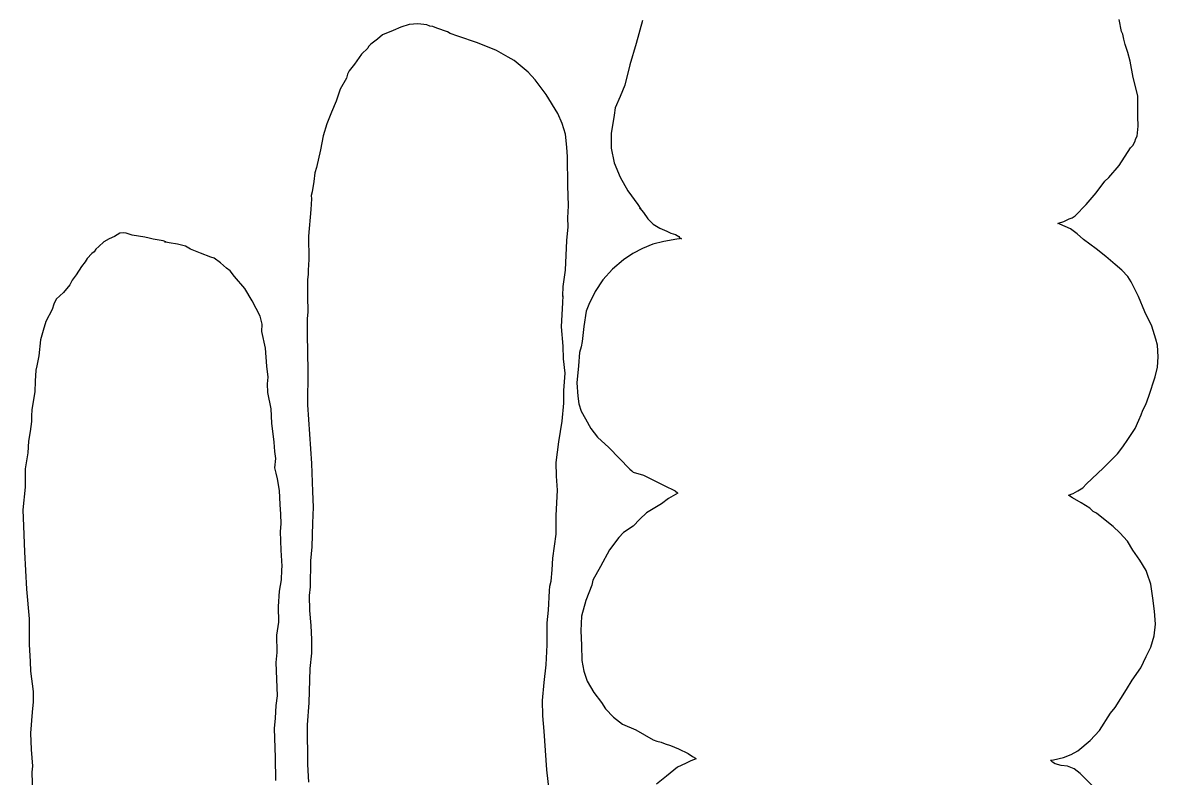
# Model space of a CAD drawing. Extents: x -2300 to 2026, y -6513 to 1502.
# Drawn here: x -2267.5 to -2103.9, y -2904.9 to -2796.1 of the extents above; entities that cross this region are included whole.
import ezdxf

# ---------------------------------------------------------------- set-up
doc = ezdxf.new("R2010")
doc.units = 0

msp = doc.modelspace()

# ---------------------------------------------------------------- linework, layer by layer
at = {"layer": 'Layer 1'}
for p, q in [((-2210.560659, -2796.270642), (-2211.83973, -2796.348932)), ((-2209.29, -2796.43), (-2210.560659, -2796.270642)), ((-2178.219572, -2795.799372), (-2179.109839, -2799.086972)), ((-2109.244623, -2797.35339), (-2109.571647, -2795.66874)), ((-2215.63681, -2797.871445), (-2216.359014, -2798.472365)), ((-2214.11472, -2797.255497), (-2215.63681, -2797.871445)), ((-2213.001115, -2796.731015), (-2214.11472, -2797.255497)), ((-2211.83973, -2796.348932), (-2213.001115, -2796.731015)), ((-2209.289169, -2796.433574), (-2209.29, -2796.43)), ((-2208.84594, -2796.612643), (-2209.289169, -2796.433574)), ((-2208.389165, -2796.660267), (-2208.84594, -2796.612643)), ((-2207.853227, -2796.884633), (-2208.389165, -2796.660267)), ((-2206.303827, -2797.43052), (-2207.853227, -2796.884633)), ((-2205.931718, -2797.644938), (-2206.303827, -2797.43052)), ((-2204.806498, -2798.059803), (-2205.931718, -2797.644938)), ((-2109.063225, -2797.778627), (-2109.244623, -2797.35339)), ((-2108.900375, -2798.498428), (-2109.063225, -2797.778627)), ((-2217.650256, -2799.521514), (-2217.764264, -2799.754637)), ((-2217.330984, -2799.197744), (-2217.650256, -2799.521514)), ((-2216.359014, -2798.472365), (-2217.330984, -2799.197744)), ((-2201.976336, -2798.998649), (-2204.806498, -2798.059803)), ((-2199.216188, -2800.101323), (-2201.976336, -2798.998649)), ((-2179.109839, -2799.086972), (-2180.018944, -2802.178782)), ((-2108.717363, -2799.234257), (-2108.900375, -2798.498428)), ((-2108.31832, -2800.422315), (-2108.717363, -2799.234257)), ((-2218.675909, -2800.641306), (-2219.674973, -2802.071326)), ((-2217.764264, -2799.754637), (-2218.675909, -2800.641306)), ((-2197.558848, -2801.084512), (-2199.216188, -2800.101323)), ((-2196.684879, -2801.574519), (-2197.558848, -2801.084512)), ((-2108.008494, -2801.638787), (-2108.31832, -2800.422315)), ((-2219.674973, -2802.071326), (-2220.438452, -2803.017685)), ((-2195.839485, -2802.262222), (-2196.684879, -2801.574519)), ((-2194.68075, -2803.223508), (-2195.839485, -2802.262222)), ((-2180.018944, -2802.178782), (-2180.764008, -2805.122842)), ((-2107.57225, -2804.010717), (-2108.008494, -2801.638787)), ((-2220.851201, -2804.098025), (-2221.753745, -2805.688275)), ((-2220.675227, -2803.524043), (-2220.851201, -2804.098025)), ((-2220.438452, -2803.017685), (-2220.675227, -2803.524043)), ((-2193.649805, -2804.321312), (-2194.68075, -2803.223508)), ((-2192.074585, -2806.470142), (-2193.649805, -2804.321312)), ((-2106.881796, -2806.660777), (-2107.57225, -2804.010717)), ((-2221.753745, -2805.688275), (-2222.322915, -2807.428805)), ((-2180.764008, -2805.122842), (-2181.449223, -2806.738195)), ((-2222.322915, -2807.428805), (-2223.008078, -2808.977985)), ((-2190.417319, -2809.180177), (-2192.074585, -2806.470142)), ((-2181.449223, -2806.738195), (-2182.127138, -2808.361962)), ((-2106.881796, -2807.658571), (-2106.881796, -2806.660777)), ((-2106.864863, -2809.604631), (-2106.881796, -2807.658571)), ((-2223.008078, -2808.977985), (-2223.682022, -2810.673717)), ((-2189.781955, -2810.635081), (-2190.417319, -2809.180177)), ((-2182.127138, -2808.361962), (-2182.308536, -2809.441462)), ((-2223.682022, -2810.673717), (-2224.220708, -2812.413745)), ((-2189.307265, -2812.157392), (-2189.781955, -2810.635081)), ((-2182.308536, -2809.441462), (-2182.74478, -2812.042202)), ((-2106.992074, -2812.451111), (-2106.838696, -2811.031837)), ((-2106.838696, -2811.031837), (-2106.864863, -2809.604631)), ((-2224.220708, -2812.413745), (-2224.561279, -2814.424145)), ((-2189.125232, -2814.032962), (-2189.307265, -2812.157392)), ((-2182.74478, -2812.042202), (-2182.708903, -2814.194741)), ((-2107.155268, -2812.794645), (-2106.992074, -2812.451111)), ((-2188.998444, -2815.435672), (-2189.125232, -2814.032962)), ((-2182.708903, -2814.194741), (-2182.308536, -2816.278692)), ((-2109.572706, -2816.687394), (-2107.918536, -2814.119674)), ((-2107.918536, -2814.119674), (-2107.62813, -2813.77614)), ((-2107.62813, -2813.77614), (-2107.302799, -2813.240705)), ((-2107.302799, -2813.240705), (-2107.155268, -2812.794645)), ((-2224.561279, -2814.424145), (-2225.172147, -2816.952285)), ((-2188.947855, -2819.542632), (-2188.998444, -2815.435672)), ((-2225.172147, -2816.952285), (-2225.395878, -2817.746456)), ((-2182.308536, -2816.278692), (-2181.413346, -2818.332037)), ((-2111.063046, -2818.388764), (-2109.572706, -2816.687394)), ((-2225.530286, -2818.979836), (-2225.763754, -2820.445836)), ((-2225.395878, -2817.746456), (-2225.530286, -2818.979836)), ((-2181.413346, -2818.332037), (-2180.327976, -2820.302672)), ((-2112.899246, -2820.613374), (-2111.644916, -2818.928724)), ((-2111.644916, -2818.928724), (-2111.063046, -2818.388764)), ((-2225.763754, -2820.445836), (-2225.905994, -2820.975001)), ((-2188.887319, -2822.502992), (-2188.947855, -2819.542632)), ((-2180.327976, -2820.302672), (-2178.873616, -2822.298052)), ((-2114.316776, -2822.281934), (-2112.899246, -2820.613374)), ((-2225.903877, -2821.449768), (-2225.97161, -2822.991328)), ((-2225.905994, -2820.975001), (-2225.903877, -2821.449768)), ((-2188.948914, -2824.191452), (-2188.887319, -2822.502992)), ((-2178.873616, -2822.298052), (-2178.470381, -2822.968095)), ((-2115.916126, -2823.917474), (-2114.316776, -2822.281934)), ((-2225.97161, -2822.991328), (-2226.294612, -2826.850638)), ((-2178.553155, -2822.894816), (-2178.600845, -2822.813559)), ((-2178.600845, -2822.813559), (-2178.092357, -2823.459672)), ((-2178.470381, -2822.968095), (-2178.553155, -2822.894816)), ((-2178.092357, -2823.459672), (-2177.440452, -2824.352557)), ((-2116.347581, -2824.208436), (-2115.916126, -2823.917474)), ((-2189.094116, -2827.471212), (-2188.898537, -2825.499122)), ((-2188.898537, -2825.499122), (-2188.948914, -2824.191452)), ((-2177.440452, -2824.352557), (-2176.674407, -2825.144322)), ((-2176.674407, -2825.144322), (-2175.716273, -2825.676953)), ((-2175.716273, -2825.676953), (-2174.711627, -2826.125606)), ((-2118.40574, -2825.046078), (-2118.296732, -2824.996971)), ((-2118.333562, -2825.046078), (-2118.40574, -2825.046078)), ((-2118.114911, -2825.144291), (-2118.333562, -2825.046078)), ((-2118.296732, -2824.996971), (-2117.523199, -2824.714768)), ((-2116.588371, -2825.815061), (-2118.114911, -2825.144291)), ((-2117.523199, -2824.714768), (-2116.788402, -2824.342711)), ((-2116.788402, -2824.342711), (-2116.347581, -2824.208436)), ((-2255.034664, -2827.250707), (-2255.795951, -2827.652)), ((-2254.237661, -2826.910534), (-2255.034664, -2827.250707)), ((-2253.46, -2826.44), (-2254.237661, -2826.910534)), ((-2253.455369, -2826.44009), (-2253.46, -2826.44)), ((-2253.017712, -2826.375436), (-2253.455369, -2826.44009)), ((-2252.557432, -2826.441016), (-2253.017712, -2826.375436)), ((-2251.682669, -2826.689433), (-2252.557432, -2826.441016)), ((-2249.879489, -2826.999735), (-2251.682669, -2826.689433)), ((-2249.247265, -2827.135016), (-2249.879489, -2826.999735)), ((-2248.690769, -2827.298396), (-2249.247265, -2827.135016)), ((-2247.255249, -2827.531017), (-2248.690769, -2827.298396)), ((-2226.294612, -2826.850638), (-2226.255243, -2830.204908)), ((-2173.257482, -2827.270296), (-2175.147872, -2827.597532)), ((-2174.711627, -2826.125606), (-2174.148384, -2826.436755)), ((-2174.148384, -2826.436755), (-2173.457506, -2826.632546)), ((-2173.457506, -2826.632546), (-2172.984644, -2826.894589)), ((-2172.894263, -2827.237911), (-2173.257482, -2827.270296)), ((-2172.984644, -2826.894589), (-2172.828355, -2827.122633)), ((-2172.65762, -2827.20468), (-2172.894263, -2827.237911)), ((-2172.828355, -2827.122633), (-2172.621425, -2827.221613)), ((-2172.621425, -2827.221613), (-2172.65762, -2827.20468)), ((-2115.604759, -2826.521625), (-2116.588371, -2825.815061)), ((-2114.697981, -2827.319791), (-2115.604759, -2826.521625)), ((-2112.862411, -2828.677421), (-2114.697981, -2827.319791)), ((-2256.917146, -2828.723877), (-2257.196122, -2829.095986)), ((-2256.490004, -2828.356001), (-2256.917146, -2828.723877)), ((-2255.795951, -2827.652), (-2256.490004, -2828.356001)), ((-2246.859735, -2827.656502), (-2247.255249, -2827.531017)), ((-2247.039063, -2827.658949), (-2246.99498, -2827.656852)), ((-2246.370062, -2827.789673), (-2247.039063, -2827.658949)), ((-2246.99498, -2827.656852), (-2246.859735, -2827.656502)), ((-2245.184201, -2827.995968), (-2246.370062, -2827.789673)), ((-2244.046602, -2828.297036), (-2245.184201, -2827.995968)), ((-2243.318048, -2828.703011), (-2244.046602, -2828.297036)), ((-2241.848028, -2829.296311), (-2243.318048, -2828.703011)), ((-2189.292659, -2831.734592), (-2189.094116, -2827.471212)), ((-2178.204463, -2828.611649), (-2179.587433, -2829.36587)), ((-2176.747238, -2828.02098), (-2178.204463, -2828.611649)), ((-2175.147872, -2827.597532), (-2176.747238, -2828.02098)), ((-2111.468568, -2829.755229), (-2112.862411, -2828.677421)), ((-2258.450456, -2830.52833), (-2258.998883, -2831.219843)), ((-2258.187778, -2830.076), (-2258.450456, -2830.52833)), ((-2257.535423, -2829.346387), (-2258.187778, -2830.076)), ((-2257.196122, -2829.095986), (-2257.535423, -2829.346387)), ((-2240.363618, -2829.869926), (-2241.848028, -2829.296311)), ((-2239.888216, -2830.025712), (-2240.363618, -2829.869926)), ((-2238.973293, -2830.684208), (-2239.888216, -2830.025712)), ((-2238.143456, -2831.448112), (-2238.973293, -2830.684208)), ((-2226.255243, -2830.204908), (-2226.377798, -2831.731868)), ((-2180.964032, -2830.279972), (-2182.549714, -2831.601496)), ((-2179.587433, -2829.36587), (-2180.964032, -2830.279972)), ((-2110.154571, -2830.934631), (-2111.468568, -2829.755229)), ((-2258.998883, -2831.219843), (-2259.764902, -2832.405593)), ((-2237.599051, -2831.857262), (-2238.143456, -2831.448112)), ((-2236.975695, -2832.667731), (-2237.599051, -2831.857262)), ((-2226.377798, -2831.731868), (-2226.352398, -2832.385916)), ((-2189.618625, -2834.104612), (-2189.292659, -2831.734592)), ((-2182.549714, -2831.601496), (-2183.904972, -2833.128702)), ((-2109.194087, -2831.765765), (-2110.154571, -2830.934631)), ((-2108.300591, -2832.668811), (-2109.194087, -2831.765765)), ((-2260.66808, -2833.834762), (-2261.607638, -2834.938866)), ((-2260.354603, -2833.172247), (-2260.66808, -2833.834762)), ((-2259.764902, -2832.405593), (-2260.354603, -2833.172247)), ((-2235.489165, -2834.374601), (-2236.975695, -2832.667731)), ((-2226.352398, -2832.385916), (-2226.471143, -2833.077852)), ((-2226.471143, -2833.077852), (-2226.458786, -2835.434226)), ((-2183.904972, -2833.128702), (-2185.030122, -2834.834543)), ((-2107.828152, -2833.421284), (-2108.300591, -2832.668811)), ((-2106.767494, -2835.532814), (-2107.828152, -2833.421284)), ((-2261.607638, -2834.938866), (-2262.64102, -2835.942322)), ((-2234.427665, -2836.182441), (-2235.489165, -2834.374601)), ((-2226.458786, -2835.434226), (-2226.415474, -2837.790592)), ((-2189.710912, -2836.416432), (-2189.661815, -2835.454901)), ((-2189.700702, -2835.438098), (-2189.618625, -2834.104612)), ((-2189.700417, -2835.559987), (-2189.700702, -2835.438098)), ((-2189.686755, -2835.508492), (-2189.700417, -2835.559987)), ((-2189.661815, -2835.454901), (-2189.686755, -2835.508492)), ((-2185.030122, -2834.834543), (-2185.925482, -2836.691972)), ((-2105.864952, -2837.722764), (-2106.767494, -2835.532814)), ((-2262.987411, -2836.64979), (-2263.222043, -2837.407902)), ((-2262.64102, -2835.942322), (-2262.987411, -2836.64979)), ((-2233.275355, -2838.355831), (-2234.427665, -2836.182441)), ((-2189.88469, -2839.893682), (-2189.710912, -2836.416432)), ((-2185.925482, -2836.691972), (-2186.307327, -2837.673256)), ((-2263.222043, -2837.407902), (-2264.139403, -2839.139962)), ((-2232.986854, -2839.532271), (-2233.275355, -2838.355831)), ((-2226.525752, -2838.694829), (-2226.527869, -2840.970029)), ((-2226.415474, -2837.790592), (-2226.525752, -2838.694829)), ((-2186.307327, -2837.673256), (-2186.66573, -2839.834311)), ((-2104.865677, -2839.800264), (-2105.864952, -2837.722764)), ((-2264.51384, -2840.431122), (-2264.917487, -2841.761442)), ((-2264.139403, -2839.139962), (-2264.51384, -2840.431122)), ((-2233.037019, -2840.592931), (-2232.986854, -2839.532271)), ((-2189.631749, -2842.666722), (-2189.88469, -2839.893682)), ((-2186.66573, -2839.834311), (-2186.925392, -2842.008386)), ((-2104.301799, -2841.681764), (-2104.865677, -2839.800264)), ((-2264.917487, -2841.761442), (-2265.166618, -2844.061832)), ((-2232.513357, -2842.956601), (-2233.037019, -2840.592931)), ((-2226.527869, -2840.970029), (-2226.431561, -2846.254059)), ((-2186.925392, -2842.008386), (-2187.070595, -2842.776945)), ((-2104.029385, -2842.53245), (-2104.301799, -2841.681764)), ((-2232.312063, -2845.568561), (-2232.513357, -2842.956601)), ((-2189.596824, -2844.498482), (-2189.631749, -2842.666722)), ((-2187.270619, -2843.611544), (-2187.452017, -2845.525004)), ((-2187.070595, -2842.776945), (-2187.270619, -2843.611544)), ((-2103.93858, -2844.2171), (-2104.029385, -2842.53245)), ((-2265.166618, -2844.061832), (-2265.414267, -2845.528462)), ((-2189.351291, -2846.600752), (-2189.596824, -2844.498482)), ((-2104.057377, -2845.690633), (-2103.93858, -2844.2171)), ((-2265.585293, -2846.162402), (-2265.668557, -2847.709126)), ((-2265.414267, -2845.528462), (-2265.585293, -2846.162402)), ((-2232.125797, -2847.165791), (-2232.312063, -2845.568561)), ((-2226.431561, -2846.254059), (-2226.442144, -2851.132539)), ((-2189.563592, -2849.097352), (-2189.351291, -2846.600752)), ((-2187.452017, -2845.525004), (-2187.68866, -2847.962124)), ((-2104.370483, -2847.110924), (-2104.057377, -2845.690633)), ((-2265.668557, -2847.709126), (-2265.731978, -2849.259502)), ((-2232.194376, -2848.129295), (-2232.125797, -2847.165791)), ((-2232.152466, -2849.371985), (-2232.194376, -2848.129295)), ((-2187.68866, -2847.962124), (-2187.524831, -2849.908814)), ((-2105.31991, -2849.89314), (-2104.370483, -2847.110924)), ((-2265.731978, -2849.259502), (-2266.139435, -2851.791452)), ((-2231.692727, -2851.698405), (-2232.152466, -2849.371985)), ((-2189.563592, -2850.046886), (-2189.563592, -2849.097352)), ((-2189.548775, -2850.89736), (-2189.563592, -2850.046886)), ((-2187.524831, -2849.908814), (-2187.364626, -2850.988365)), ((-2105.755942, -2851.07085), (-2105.31991, -2849.89314)), ((-2266.139435, -2851.791452), (-2266.22508, -2852.781811)), ((-2231.616528, -2853.767655), (-2231.692727, -2851.698405)), ((-2226.442144, -2851.132539), (-2226.16383, -2855.353504)), ((-2189.775258, -2853.49239), (-2189.548775, -2850.89736)), ((-2187.364626, -2850.988365), (-2187.070596, -2852.035214)), ((-2106.39221, -2852.59167), (-2106.173982, -2851.888304)), ((-2106.173982, -2851.888304), (-2105.755942, -2851.07085)), ((-2266.183885, -2853.533882), (-2266.395577, -2854.960301)), ((-2266.22508, -2852.781811), (-2266.183885, -2853.533882)), ((-2190.271377, -2856.448547), (-2189.775258, -2853.49239)), ((-2187.070596, -2852.035214), (-2186.43454, -2853.163814)), ((-2186.43454, -2853.163814), (-2185.654207, -2854.528663)), ((-2107.282477, -2854.554873), (-2106.755852, -2853.360653)), ((-2106.755852, -2853.360653), (-2106.39221, -2852.59167)), ((-2266.395577, -2854.960301), (-2266.640449, -2856.375922)), ((-2231.237434, -2856.527565), (-2231.616528, -2853.767655)), ((-2185.654207, -2854.528663), (-2184.70798, -2855.781274)), ((-2108.319217, -2856.108713), (-2107.282477, -2854.554873)), ((-2266.640449, -2856.375922), (-2266.718342, -2858.041522)), ((-2231.176686, -2857.866145), (-2231.237434, -2856.527565)), ((-2226.16383, -2855.353504), (-2225.859639, -2859.573359)), ((-2190.654307, -2859.4201), (-2190.271377, -2856.448547)), ((-2184.70798, -2855.781274), (-2183.0718, -2857.269494)), ((-2109.021733, -2857.171909), (-2108.319217, -2856.108713)), ((-2266.718342, -2858.041522), (-2267.095319, -2860.350802)), ((-2231.018783, -2858.851874), (-2231.176686, -2857.866145)), ((-2183.0718, -2857.269494), (-2180.03693, -2860.410404)), ((-2111.881127, -2860.246993), (-2109.790927, -2858.186213)), ((-2109.790927, -2858.186213), (-2109.021733, -2857.171909)), ((-2231.142608, -2860.193834), (-2231.018783, -2858.851874)), ((-2225.859639, -2859.573359), (-2225.719939, -2863.610889)), ((-2190.59946, -2861.414369), (-2190.654307, -2859.4201)), ((-2267.095319, -2860.350802), (-2267.132361, -2862.975882)), ((-2230.989123, -2860.996233), (-2231.142608, -2860.193834)), ((-2230.753566, -2861.784504), (-2230.989123, -2860.996233)), ((-2190.463173, -2863.40641), (-2190.59946, -2861.414369)), ((-2180.03693, -2860.410404), (-2179.745889, -2860.639427)), ((-2179.745889, -2860.639427), (-2179.5465, -2860.819131)), ((-2179.5465, -2860.819131), (-2178.05574, -2861.276965)), ((-2178.05574, -2861.276965), (-2175.07506, -2862.765825)), ((-2114.298567, -2862.537223), (-2111.881127, -2860.246993)), ((-2267.132361, -2862.975882), (-2267.46764, -2866.243582)), ((-2230.473744, -2863.479524), (-2230.753566, -2861.784504)), ((-2175.07506, -2862.765825), (-2173.53032, -2863.534173)), ((-2115.534057, -2863.535228), (-2114.824791, -2863.078612)), ((-2114.824791, -2863.078612), (-2114.298567, -2862.537223)), ((-2230.410879, -2865.484634), (-2230.473744, -2863.479524)), ((-2225.719939, -2863.610889), (-2225.64882, -2865.883759)), ((-2190.56218, -2865.236133), (-2190.463173, -2863.40641)), ((-2174.456993, -2864.61367), (-2175.474893, -2865.382653)), ((-2173.130483, -2863.845322), (-2174.456993, -2864.61367)), ((-2173.53032, -2863.534173), (-2173.130483, -2863.845322)), ((-2116.861207, -2864.140381), (-2116.213745, -2863.89543)), ((-2116.806386, -2864.205362), (-2116.861207, -2864.140381)), ((-2116.297964, -2864.549108), (-2116.806386, -2864.205362)), ((-2115.030058, -2865.250255), (-2116.297964, -2864.549108)), ((-2116.213745, -2863.89543), (-2115.534057, -2863.535228)), ((-2267.46764, -2866.243582), (-2267.373448, -2868.592862)), ((-2230.303776, -2866.879331), (-2230.410879, -2865.484634)), ((-2225.64882, -2865.883759), (-2225.741953, -2868.162559)), ((-2190.666584, -2867.06506), (-2190.56218, -2865.236133)), ((-2175.474893, -2865.382653), (-2177.619493, -2866.691593)), ((-2113.807714, -2866.021248), (-2115.030058, -2865.250255)), ((-2113.298657, -2866.495803), (-2113.807714, -2866.021248)), ((-2112.844422, -2866.757211), (-2113.298657, -2866.495803)), ((-2230.360502, -2869.393474), (-2230.266523, -2868.274184)), ((-2230.266523, -2868.274184), (-2230.303776, -2866.879331)), ((-2225.741953, -2868.162559), (-2225.846304, -2871.571439)), ((-2190.651768, -2869.7492), (-2190.666584, -2867.06506)), ((-2178.622341, -2867.610092), (-2179.564073, -2868.588753)), ((-2177.619493, -2866.691593), (-2178.622341, -2867.610092)), ((-2111.590302, -2867.755005), (-2112.844422, -2866.757211)), ((-2110.444982, -2868.654797), (-2111.590302, -2867.755005)), ((-2267.373448, -2868.592862), (-2267.212159, -2872.312892)), ((-2230.259537, -2872.057924), (-2230.360502, -2869.393474)), ((-2191.135213, -2873.222), (-2190.651768, -2869.7492)), ((-2180.927413, -2869.53744), (-2181.600088, -2870.22472)), ((-2179.564073, -2868.588753), (-2180.927413, -2869.53744)), ((-2109.499893, -2869.554377), (-2110.444982, -2868.654797)), ((-2108.354783, -2870.764687), (-2109.499893, -2869.554377)), ((-2181.600088, -2870.22472), (-2182.963428, -2872.02409)), ((-2107.591515, -2872.073627), (-2108.354783, -2870.764687)), ((-2267.212159, -2872.312892), (-2266.932972, -2877.659572)), ((-2230.096766, -2874.376724), (-2230.259537, -2872.057924)), ((-2225.846304, -2871.571439), (-2226.004207, -2873.590949)), ((-2182.963428, -2872.02409), (-2184.253748, -2874.42862)), ((-2106.577978, -2873.506504), (-2107.591515, -2872.073627)), ((-2230.156033, -2874.921976), (-2230.096766, -2874.376724)), ((-2226.004207, -2873.590949), (-2226.094376, -2877.359659)), ((-2191.224774, -2874.882418), (-2191.135213, -2873.222)), ((-2184.253748, -2874.42862), (-2185.344038, -2876.40791)), ((-2105.665565, -2875.001607), (-2106.577978, -2873.506504)), ((-2230.497239, -2877.974196), (-2230.19244, -2876.330186)), ((-2230.19244, -2876.330186), (-2230.156033, -2874.921976)), ((-2191.370374, -2876.53775), (-2191.224774, -2874.882418)), ((-2185.344038, -2876.40791), (-2185.526071, -2877.094555)), ((-2105.519727, -2875.442931), (-2105.665565, -2875.001607)), ((-2105.010882, -2876.947881), (-2105.519727, -2875.442931)), ((-2266.932972, -2877.659572), (-2266.544142, -2881.968242)), ((-2230.65493, -2880.173196), (-2230.497239, -2877.974196)), ((-2226.094376, -2877.359659), (-2226.228149, -2878.592609)), ((-2191.753278, -2880.72683), (-2191.625855, -2877.92226)), ((-2191.625855, -2877.92226), (-2191.540103, -2877.242151)), ((-2191.540103, -2877.242151), (-2191.370374, -2876.53775)), ((-2185.526071, -2877.094555), (-2186.359903, -2879.302154)), ((-2104.720476, -2878.959981), (-2105.010882, -2876.947881)), ((-2226.228149, -2878.592609), (-2226.170867, -2880.767451)), ((-2186.359903, -2879.302154), (-2186.979581, -2881.576585)), ((-2104.466582, -2880.834231), (-2104.720476, -2878.959981)), ((-2230.594816, -2882.445646), (-2230.65493, -2880.173196)), ((-2226.170867, -2880.767451), (-2225.986426, -2882.937689)), ((-2191.937216, -2882.55076), (-2191.753278, -2880.72683)), ((-2104.338419, -2882.722131), (-2104.466582, -2880.834231)), ((-2266.544142, -2881.968242), (-2266.558959, -2885.639162)), ((-2230.872945, -2884.317836), (-2230.594816, -2882.445646)), ((-2225.986426, -2882.937689), (-2225.872577, -2884.907163)), ((-2191.941449, -2885.7103), (-2191.937216, -2882.55076)), ((-2186.979581, -2881.576585), (-2187.099966, -2883.668746)), ((-2104.525585, -2884.418738), (-2104.338419, -2882.722131)), ((-2230.827649, -2886.793696), (-2230.872945, -2884.317836)), ((-2187.099966, -2883.668746), (-2186.996514, -2885.763765)), ((-2105.010882, -2886.058831), (-2104.525585, -2884.418738)), ((-2266.558959, -2885.639162), (-2266.389415, -2888.090462)), ((-2225.872577, -2884.907163), (-2225.88779, -2886.878699)), ((-2192.06612, -2888.57986), (-2191.941449, -2885.7103)), ((-2186.996514, -2885.763765), (-2186.959896, -2887.955985)), ((-2105.665565, -2887.367771), (-2105.010882, -2886.058831)), ((-2230.950415, -2888.234926), (-2230.827649, -2886.793696)), ((-2225.88779, -2886.878699), (-2226.111098, -2889.097169)), ((-2106.428833, -2889.019821), (-2105.665565, -2887.367771)), ((-2266.389415, -2888.090462), (-2266.336922, -2889.480472)), ((-2266.336922, -2889.480472), (-2265.961427, -2892.407392)), ((-2230.852175, -2890.642524), (-2230.950415, -2888.234926)), ((-2226.111098, -2889.097169), (-2226.246776, -2894.029829)), ((-2192.361103, -2891.134748), (-2192.06612, -2888.57986)), ((-2186.959896, -2887.955985), (-2186.672401, -2889.477944)), ((-2186.672401, -2889.477944), (-2186.196628, -2890.949575)), ((-2107.682533, -2890.802681), (-2106.428833, -2889.019821)), ((-2230.775367, -2893.052656), (-2230.852175, -2890.642524)), ((-2192.613065, -2893.69202), (-2192.361103, -2891.134748)), ((-2186.196628, -2890.949575), (-2185.244318, -2892.545244)), ((-2108.536605, -2892.127711), (-2107.682533, -2890.802681)), ((-2265.961427, -2892.407392), (-2265.967687, -2893.915977)), ((-2185.244318, -2892.545244), (-2184.106428, -2894.024235)), ((-2110.136165, -2894.728451), (-2108.536605, -2892.127711)), ((-2265.967687, -2893.915977), (-2266.098824, -2895.416701)), ((-2231.084823, -2896.265536), (-2230.946393, -2894.436956)), ((-2230.946393, -2894.436956), (-2230.775367, -2893.052656)), ((-2226.246776, -2894.029829), (-2226.523, -2897.216459)), ((-2192.548772, -2895.916182), (-2192.613065, -2893.69202)), ((-2184.106428, -2894.024235), (-2183.524981, -2894.907941)), ((-2266.098824, -2895.416701), (-2266.346871, -2898.419972)), ((-2192.367956, -2898.1351), (-2192.548772, -2895.916182)), ((-2183.524981, -2894.907941), (-2182.409024, -2896.117479)), ((-2112.40819, -2898.032767), (-2110.80884, -2895.546117)), ((-2110.80884, -2895.546117), (-2110.136165, -2894.728451)), ((-2231.216268, -2897.758416), (-2231.084823, -2896.265536)), ((-2226.523, -2897.216459), (-2226.464792, -2902.926789)), ((-2182.409024, -2896.117479), (-2181.089551, -2897.099531)), ((-2181.089551, -2897.099531), (-2179.180961, -2897.933707)), ((-2266.346871, -2898.419972), (-2266.228814, -2900.788253)), ((-2231.057942, -2901.929086), (-2231.216268, -2897.758416)), ((-2192.005372, -2903.7197), (-2192.367956, -2898.1351)), ((-2179.180961, -2897.933707), (-2176.673141, -2899.356737)), ((-2176.673141, -2899.356737), (-2176.161941, -2899.570467)), ((-2113.77153, -2899.488397), (-2112.40819, -2898.032767)), ((-2266.228814, -2900.788253), (-2266.07869, -2903.152402)), ((-2176.161941, -2899.570467), (-2175.528031, -2899.733079)), ((-2175.528031, -2899.733079), (-2174.946796, -2899.9784)), ((-2174.946796, -2899.9784), (-2174.175856, -2900.215069)), ((-2174.175856, -2900.215069), (-2173.019786, -2900.681766)), ((-2173.019786, -2900.681766), (-2171.620246, -2901.369046)), ((-2116.465757, -2901.489204), (-2115.511768, -2900.954367)), ((-2115.511768, -2900.954367), (-2113.77153, -2899.488397)), ((-2231.035717, -2905.226416), (-2231.057942, -2901.929086)), ((-2171.2638, -2902.39396), (-2172.03829, -2902.775779)), ((-2171.620246, -2901.369046), (-2171.020385, -2901.794283)), ((-2170.49376, -2902.121519), (-2171.2638, -2902.39396)), ((-2171.020385, -2901.794283), (-2170.584141, -2902.006796)), ((-2170.584141, -2902.006796), (-2170.49376, -2902.121519)), ((-2119.46005, -2902.318158), (-2119.04201, -2902.269263)), ((-2119.177819, -2902.618142), (-2119.46005, -2902.318158)), ((-2118.787799, -2902.825098), (-2119.177819, -2902.618142)), ((-2119.04201, -2902.269263), (-2117.5703, -2901.909007)), ((-2117.5703, -2901.909007), (-2116.465757, -2901.489204)), ((-2266.07869, -2903.152402), (-2266.130548, -2904.012824)), ((-2266.130548, -2904.012824), (-2266.043341, -2907.264014)), ((-2226.464792, -2902.926789), (-2226.312181, -2905.458319)), ((-2191.675385, -2906.60428), (-2192.005372, -2903.7197)), ((-2173.16541, -2903.331614), (-2174.74677, -2904.607534)), ((-2172.03829, -2902.775779), (-2173.16541, -2903.331614)), ((-2117.921607, -2903.064625), (-2118.787799, -2902.825098)), ((-2117.024619, -2903.18493), (-2117.921607, -2903.064625)), ((-2116.047645, -2903.576589), (-2117.024619, -2903.18493)), ((-2115.207039, -2904.21574), (-2116.047645, -2903.576589)), ((-2113.479237, -2905.972065), (-2115.207039, -2904.21574)), ((-2174.74677, -2904.607534), (-2176.21848, -2905.785244))]:
    msp.add_line(p, q, dxfattribs=at)

doc.saveas('drawing.dxf')
